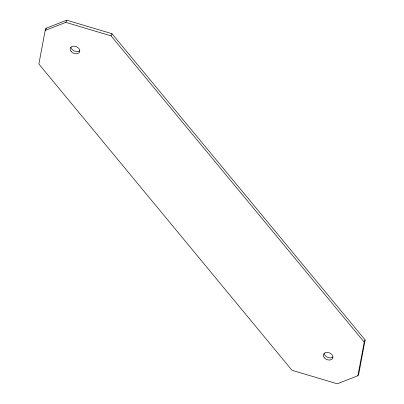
<?xml version="1.0" encoding="UTF-8"?>
<svg xmlns="http://www.w3.org/2000/svg" width="404" height="404" viewBox="0 0 404 404"><rect width="100%" height="100%" fill="white"/><g stroke="black" fill="none" stroke-linecap="round" stroke-linejoin="round"><path stroke-width="0.61" d="M45.187 30.421L38.875 64.039L292.011 370.301L337.269 383.8L357.894 375.755L358.813 373.579L365.125 339.961L111.989 33.699L66.731 20.2L46.106 28.245L45.187 30.421L65.817 22.371L111.07 35.87L364.206 342.137L357.894 375.755M45.763 30.083L46.106 28.245M65.817 22.371L66.731 20.2M111.07 35.87L111.989 33.699M364.206 342.137L365.125 339.961M79.714 50.803A5.04 3.585 22.9 0 1 74.599 51.131A5.04 3.585 22.9 0 1 71.079 47.324M332.851 357.07A5.04 3.585 22.9 0 1 327.735 357.394A5.04 3.585 22.9 0 1 324.215 353.586M71.104 51.465A5.04 3.585 22.9 0 0 79.437 52.262A5.04 3.585 22.9 0 0 74.376 46.142A5.04 3.585 22.9 0 0 71.104 51.465M324.24 357.727A5.04 3.585 22.9 0 0 332.573 358.525A5.04 3.585 22.9 0 0 327.513 352.404A5.04 3.585 22.9 0 0 324.24 357.727"/></g></svg>
